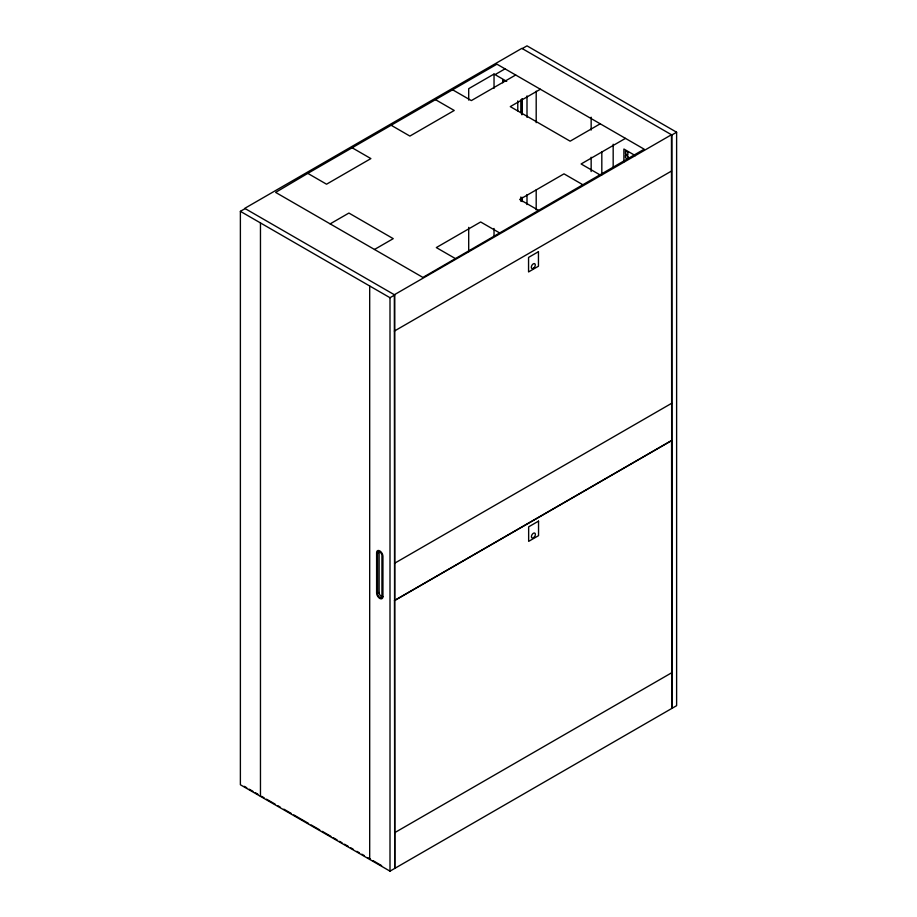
<?xml version="1.0" encoding="UTF-8"?>
<svg xmlns="http://www.w3.org/2000/svg" width="917" height="917" viewBox="0 0 917 917"><rect width="100%" height="100%" fill="white"/><g stroke="black" fill="none" stroke-linecap="round" stroke-linejoin="round"><path stroke-width="1.38" d="M377.529 553.318L377.609 552.63A3.175 1.834 60 0 1 379.776 551.965A3.175 1.834 60 0 1 381.942 555.129L381.942 596.703A3.175 1.834 60 0 1 379.776 597.368A3.175 1.834 60 0 1 377.609 594.193L377.529 553.318L379.191 551.713M307.803 173.37L275.627 192.398L422.909 277.427L644.204 149.196L496.934 64.179L307.803 173.37L326.544 184.202L370.892 158.595L352.139 147.775M522.254 48.59L527 45.85L676.62 132.231L676.62 705.666L390 871.15L240.38 784.769L240.38 211.334L245.126 208.595M506.7 81.361L494.034 74.048L468.702 88.674L468.702 100.113M495.489 74.38L505.141 68.798M515.686 74.999L471.349 100.595L452.597 89.774M540.365 89.247L510.276 106.624L570.145 141.184L600.222 123.806M330.154 223.874L348.907 213.053L393.244 238.649L374.491 249.481M625.463 138.375L581.114 163.971L599.867 174.803M240.38 211.334L390 297.716L394.746 294.965L394.746 868.41L394.723 832.659M394.746 294.965L244.736 208.365L521.853 48.36L671.874 134.971L676.62 132.231M394.379 331.06L671.496 171.055M394.539 563.29L671.657 403.297M377.529 593.414L379.111 592.497L379.111 552.401M671.645 440.447L394.47 600.475L394.665 832.693L671.806 672.688M394.505 600.624L671.645 440.618M635.412 155.672L623.892 149.024L623.892 161.885M505.107 81.418L502.734 80.054L502.734 82.794M435.483 99.655L454.236 110.476L409.888 136.083L391.146 125.251M582.753 184.684L564.001 173.852L519.664 199.459L538.417 210.28M499.41 232.803L480.657 221.971L436.32 247.579L455.073 258.399M244.266 786.327L246.742 787.749M249.218 789.182L252.932 791.325M255.407 792.758L257.883 794.179M261.597 796.323L264.073 797.756M266.538 799.188L275.203 804.186M277.679 805.619L280.155 807.04M283.869 809.184L291.297 813.471M293.772 814.904L308.616 823.477M311.092 824.91L319.758 829.908M322.234 831.341L330.899 836.338M333.375 837.771L337.089 839.915M339.565 841.336L342.03 842.769M344.505 844.202L348.219 846.345M350.695 847.767L353.171 849.199M356.885 851.343L359.361 852.776M361.837 854.197L364.313 855.63M368.026 857.773L370.502 859.206M372.978 860.627L381.632 865.637M379.111 592.497L379.191 593.288A3.175 1.834 60 0 0 382.939 596.612A4.482 2.591 60 0 1 379.776 598.434A4.482 2.591 60 0 1 376.612 592.944L376.612 552.722A4.482 2.591 60 0 1 379.776 550.888A4.482 2.591 60 0 1 382.939 556.378L382.939 596.612M671.588 440.641L671.748 672.711M521.899 99.105L521.899 114.831M521.956 197.717L521.968 200.582M394.562 600.589L394.344 294.747L671.473 134.742L671.874 708.405L671.874 134.971M613.175 144.221L613.175 167.1M601.816 151.958L601.816 174.838M591.156 117.204L591.156 130.076M591.156 157.243L591.156 171.548M536.193 91.196L536.193 122.66M536.193 189.865L536.193 209.89M527 95.895L527 117.353M527 194.576L527 204.583M522.254 98.646L522.254 114.373M522.254 197.315L522.254 201.602M520.822 99.781L520.822 112.653M520.822 197.006L520.822 201.293M517.773 100.927L517.773 110.842M494.034 74.048L494.034 88.341M494.034 228.471L494.034 235.612M468.702 227.37L468.702 251.671M390 297.716L390 871.15M369.689 285.989L369.689 859.424M260.462 222.923L260.462 796.369M538.451 251.705L528.559 257.413L528.559 271.948L538.451 266.228L538.451 251.705M538.543 521.12L528.65 526.839L528.65 541.362L538.543 535.654L538.543 521.12M627.87 152.302L625.486 150.927L625.486 153.666L627.87 155.042L627.87 152.302M627.847 156.394L625.474 155.019L625.474 157.758L627.847 159.134L627.847 156.394M533.82 268.028A2.797 1.616 -60 0 0 534.703 263.695A2.797 1.616 -60 0 0 531.402 266.629A2.797 1.616 -60 0 0 533.82 268.028M533.912 537.442A2.797 1.616 -60 0 0 534.806 533.109A2.797 1.616 -60 0 0 531.493 536.044A2.797 1.616 -60 0 0 533.912 537.442"/></g></svg>
